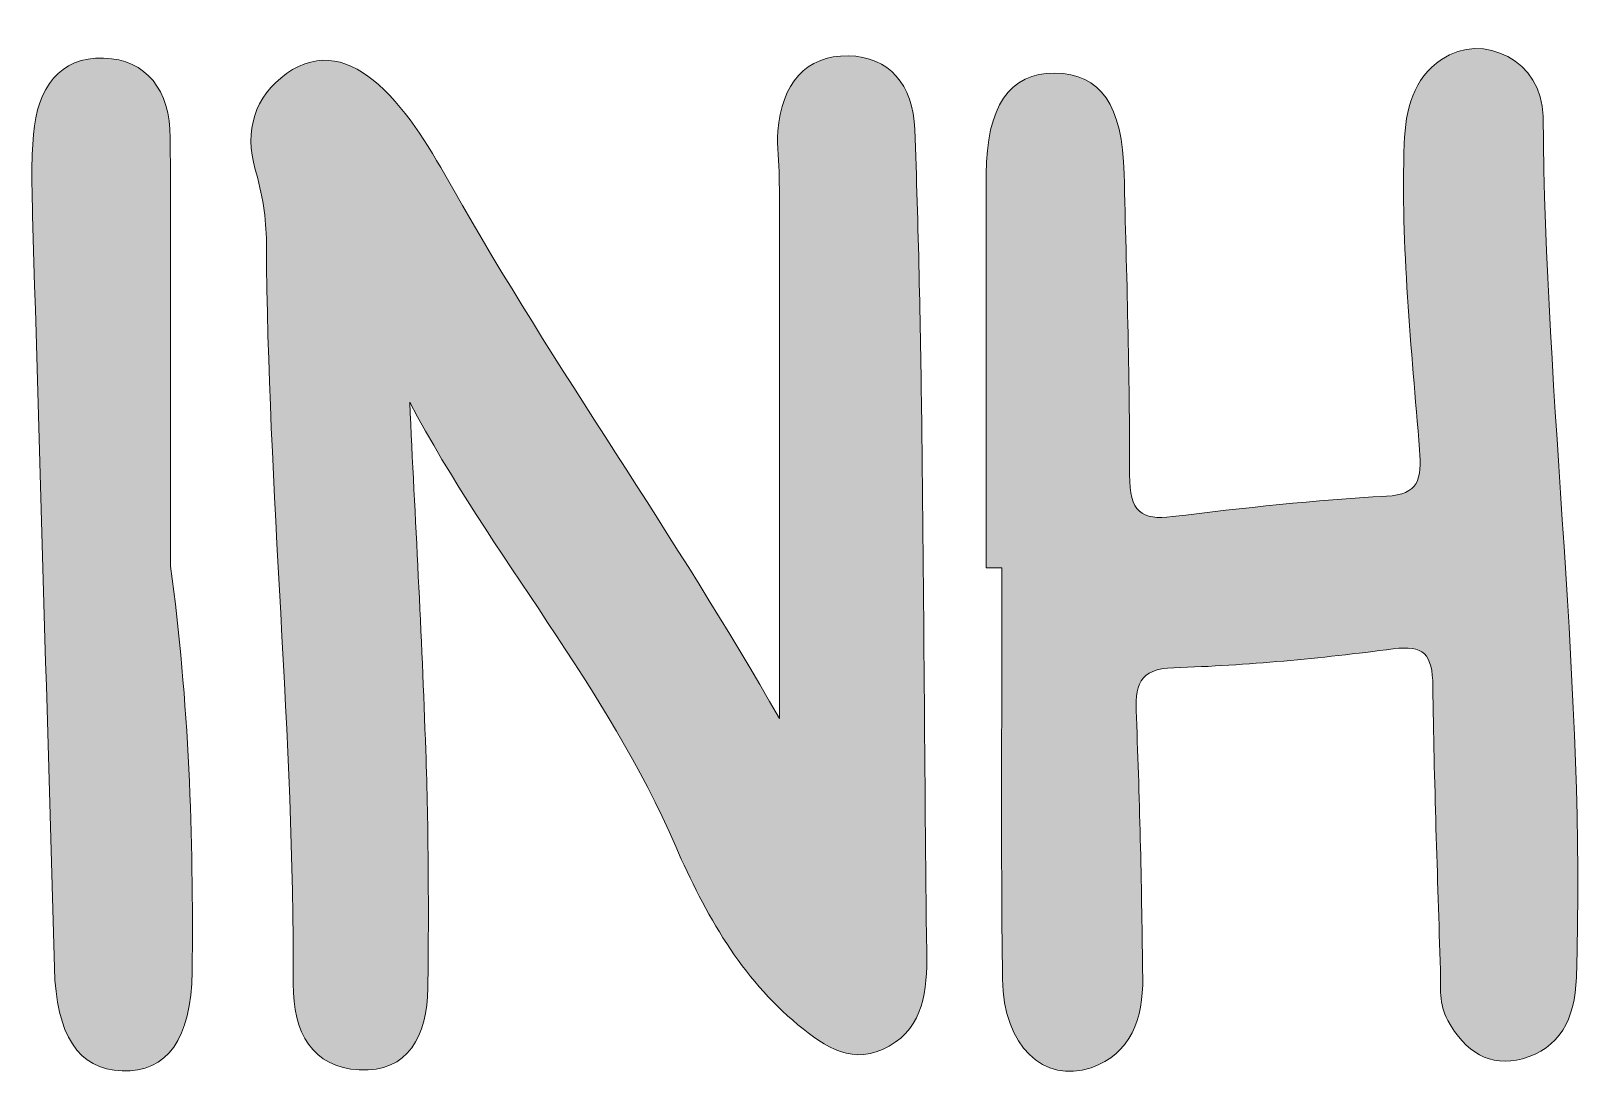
# Model space of a CAD drawing. Extents: x 556 to 1444, y -1436 to -564.
# Drawn here: x 1016.2 to 1221.2, y -704.1 to -565.2 of the extents above; entities that cross this region are included whole.
import ezdxf

# ---------------------------------------------------------------- set-up
doc = ezdxf.new("R2010")
doc.units = 0
doc.header["$MEASUREMENT"] = 0
doc.layers.add('katman 1', color=7, linetype='Continuous')

# ---------------------------------------------------------------- blocks, each defined once
blk = doc.blocks.new('block 3')
at = {"layer": 'katman 1', "true_color": 0x010101}
h = blk.add_hatch(color=18, dxfattribs=at)
h.dxf.hatch_style = 2
edge = h.paths.add_edge_path()
edge.add_spline(control_points=[(1142.11, -636.02), (1142.11, -618.72), (1142.09, -601.41), (1142.11, -584.11), (1142.12, -575.21), (1145.19, -570.73), (1151.15, -570.79), (1157.17, -570.87), (1160.09, -575.01), (1160.29, -584.06), (1160.61, -597.29), (1161.04, -610.52), (1161.01, -623.75), (1161, -628.67), (1162.56, -629.77), (1166.67, -629.27), (1176.05, -628.12), (1185.44, -627.07), (1194.86, -626.58), (1199.16, -626.35), (1199.53, -624.34), (1199.23, -620.46), (1198.19, -607.04), (1196.73, -593.63), (1197.22, -580.09), (1197.39, -575.5), (1198.41, -571.51), (1202.13, -568.97), (1207.6, -565.24), (1215.47, -569.23), (1215.52, -576.46), (1215.79, -614.38), (1221.17, -652.06), (1219.91, -690.04), (1219.73, -695.65), (1217.64, -699.41), (1212.81, -700.75), (1208.52, -701.95), (1205.26, -699.84), (1202.95, -695.69), (1201.75, -693.55), (1202.05, -691.29), (1201.98, -689.04), (1201.61, -676.58), (1201.14, -664.11), (1200.99, -651.65), (1200.93, -647.34), (1199.82, -646.18), (1195.76, -646.71), (1186.16, -647.96), (1176.5, -648.9), (1166.85, -649.19), (1162.13, -649.33), (1161.73, -651.5), (1161.9, -655.7), (1162.37, -667.14), (1162.6, -678.59), (1162.74, -690.04), (1162.81, -695.49), (1161.22, -700.11), (1155.92, -701.93), (1149.69, -704.07), (1144.36, -699.06), (1144.25, -690.24), (1144.03, -672.17), (1144.18, -654.1), (1144.18, -636.02), (1143.49, -636.02), (1142.8, -636.02), (1142.11, -636.02)], knot_values=[0, 0, 0, 0, 1, 1, 1, 2, 2, 2, 3, 3, 3, 4, 4, 4, 5, 5, 5, 6, 6, 6, 7, 7, 7, 8, 8, 8, 9, 9, 9, 10, 10, 10, 11, 11, 11, 12, 12, 12, 13, 13, 13, 14, 14, 14, 15, 15, 15, 16, 16, 16, 17, 17, 17, 18, 18, 18, 19, 19, 19, 20, 20, 20, 21, 21, 21, 22, 22, 22, 23, 23, 23, 23], degree=3, periodic=1)
h = blk.add_hatch(color=18, dxfattribs=at)
h.dxf.hatch_style = 2
edge = h.paths.add_edge_path()
edge.add_spline(control_points=[(1114.84, -655.9), (1114.84, -632.11), (1114.84, -608.32), (1114.83, -584.55), (1114.83, -582.52), (1114.49, -580.47), (1114.64, -578.45), (1115.11, -572.2), (1118.26, -568.42), (1123.95, -568.51), (1129.28, -568.61), (1132.48, -572.29), (1132.69, -578.22), (1133.16, -590.94), (1133.43, -603.68), (1133.6, -616.41), (1133.89, -639.83), (1133.97, -663.27), (1134.26, -686.69), (1134.33, -691.8), (1133.88, -696.49), (1129.3, -699.1), (1124.68, -701.75), (1120.89, -699.26), (1117.28, -696.26), (1109.87, -690.13), (1105.02, -681.67), (1101.17, -672.75), (1092, -651.59), (1076.99, -634.66), (1066.1, -614.19), (1066.82, -629.5), (1067.69, -644.8), (1068.22, -660.1), (1068.58, -670.53), (1068.62, -680.97), (1068.5, -691.4), (1068.43, -697.74), (1065.88, -702.56), (1059.45, -702.22), (1053.3, -701.9), (1050.7, -697.33), (1050.74, -690.85), (1050.89, -658.24), (1047.38, -625.78), (1047.21, -593.19), (1047.2, -589.87), (1046.67, -586.71), (1045.74, -583.48), (1044.28, -578.36), (1045.65, -573.85), (1049.85, -570.85), (1054.15, -567.78), (1058.39, -569.03), (1061.97, -572.29), (1066.09, -576.03), (1068.99, -581.03), (1071.79, -586), (1085.25, -609.84), (1101.18, -631.82), (1114.84, -655.9)], knot_values=[0, 0, 0, 0, 1, 1, 1, 2, 2, 2, 3, 3, 3, 4, 4, 4, 5, 5, 5, 6, 6, 6, 7, 7, 7, 8, 8, 8, 9, 9, 9, 10, 10, 10, 11, 11, 11, 12, 12, 12, 13, 13, 13, 14, 14, 14, 15, 15, 15, 16, 16, 16, 17, 17, 17, 18, 18, 18, 19, 19, 19, 20, 20, 20, 20], degree=3, periodic=1)
h = blk.add_hatch(color=18, dxfattribs=at)
h.dxf.hatch_style = 2
edge = h.paths.add_edge_path()
edge.add_spline(control_points=[(1034.57, -635.81), (1037, -653.61), (1037.61, -671.42), (1037.42, -689.24), (1037.32, -698.15), (1034.11, -702.54), (1028.18, -702.36), (1022.38, -702.18), (1019.49, -697.59), (1019.26, -688.78), (1018.34, -655.7), (1017.33, -622.62), (1016.39, -589.55), (1016.3, -585.99), (1016.19, -582.39), (1016.49, -578.86), (1017, -572.75), (1019.95, -568.61), (1025.74, -568.8), (1031.44, -569), (1034.5, -573.02), (1034.53, -579.31), (1034.62, -598.14), (1034.57, -616.98), (1034.57, -635.81)], knot_values=[0, 0, 0, 0, 1, 1, 1, 2, 2, 2, 3, 3, 3, 4, 4, 4, 5, 5, 5, 6, 6, 6, 7, 7, 7, 8, 8, 8, 8], degree=3, periodic=1)
at = {"layer": 'katman 1', "lineweight": 0}
for points, knots in [([(1142.11, -636.02), (1142.11, -618.72), (1142.09, -601.41), (1142.11, -584.11), (1142.12, -575.21), (1145.19, -570.73), (1151.15, -570.79), (1157.17, -570.87), (1160.09, -575.01), (1160.29, -584.06), (1160.61, -597.29), (1161.04, -610.52), (1161.01, -623.75), (1161, -628.67), (1162.56, -629.77), (1166.67, -629.27), (1176.05, -628.12), (1185.44, -627.07), (1194.86, -626.58), (1199.16, -626.35), (1199.53, -624.34), (1199.23, -620.46), (1198.19, -607.04), (1196.73, -593.63), (1197.22, -580.09), (1197.39, -575.5), (1198.41, -571.51), (1202.13, -568.97), (1207.6, -565.24), (1215.47, -569.23), (1215.52, -576.46), (1215.79, -614.38), (1221.17, -652.06), (1219.91, -690.04), (1219.73, -695.65), (1217.64, -699.41), (1212.81, -700.75), (1208.52, -701.95), (1205.26, -699.84), (1202.95, -695.69), (1201.75, -693.55), (1202.05, -691.29), (1201.98, -689.04), (1201.61, -676.58), (1201.14, -664.11), (1200.99, -651.65), (1200.93, -647.34), (1199.82, -646.18), (1195.76, -646.71), (1186.16, -647.96), (1176.5, -648.9), (1166.85, -649.19), (1162.13, -649.33), (1161.73, -651.5), (1161.9, -655.7), (1162.37, -667.14), (1162.6, -678.59), (1162.74, -690.04), (1162.81, -695.49), (1161.22, -700.11), (1155.92, -701.93), (1149.69, -704.07), (1144.36, -699.06), (1144.25, -690.24), (1144.03, -672.17), (1144.18, -654.1), (1144.18, -636.02), (1143.49, -636.02), (1142.8, -636.02), (1142.11, -636.02)], [0, 0, 0, 0, 1, 1, 1, 2, 2, 2, 3, 3, 3, 4, 4, 4, 5, 5, 5, 6, 6, 6, 7, 7, 7, 8, 8, 8, 9, 9, 9, 10, 10, 10, 11, 11, 11, 12, 12, 12, 13, 13, 13, 14, 14, 14, 15, 15, 15, 16, 16, 16, 17, 17, 17, 18, 18, 18, 19, 19, 19, 20, 20, 20, 21, 21, 21, 22, 22, 22, 23, 23, 23, 23]), ([(1114.84, -655.9), (1114.84, -632.11), (1114.84, -608.32), (1114.83, -584.55), (1114.83, -582.52), (1114.49, -580.47), (1114.64, -578.45), (1115.11, -572.2), (1118.26, -568.42), (1123.95, -568.51), (1129.28, -568.61), (1132.48, -572.29), (1132.69, -578.22), (1133.16, -590.94), (1133.43, -603.68), (1133.6, -616.41), (1133.89, -639.83), (1133.97, -663.27), (1134.26, -686.69), (1134.33, -691.8), (1133.88, -696.49), (1129.3, -699.1), (1124.68, -701.75), (1120.89, -699.26), (1117.28, -696.26), (1109.87, -690.13), (1105.02, -681.67), (1101.17, -672.75), (1092, -651.59), (1076.99, -634.66), (1066.1, -614.19), (1066.82, -629.5), (1067.69, -644.8), (1068.22, -660.1), (1068.58, -670.53), (1068.62, -680.97), (1068.5, -691.4), (1068.43, -697.74), (1065.88, -702.56), (1059.45, -702.22), (1053.3, -701.9), (1050.7, -697.33), (1050.74, -690.85), (1050.89, -658.24), (1047.38, -625.78), (1047.21, -593.19), (1047.2, -589.87), (1046.67, -586.71), (1045.74, -583.48), (1044.28, -578.36), (1045.65, -573.85), (1049.85, -570.85), (1054.15, -567.78), (1058.39, -569.03), (1061.97, -572.29), (1066.09, -576.03), (1068.99, -581.03), (1071.79, -586), (1085.25, -609.84), (1101.18, -631.82), (1114.84, -655.9)], [0, 0, 0, 0, 1, 1, 1, 2, 2, 2, 3, 3, 3, 4, 4, 4, 5, 5, 5, 6, 6, 6, 7, 7, 7, 8, 8, 8, 9, 9, 9, 10, 10, 10, 11, 11, 11, 12, 12, 12, 13, 13, 13, 14, 14, 14, 15, 15, 15, 16, 16, 16, 17, 17, 17, 18, 18, 18, 19, 19, 19, 20, 20, 20, 20]), ([(1034.57, -635.81), (1037, -653.61), (1037.61, -671.42), (1037.42, -689.24), (1037.32, -698.15), (1034.11, -702.54), (1028.18, -702.36), (1022.38, -702.18), (1019.49, -697.59), (1019.26, -688.78), (1018.34, -655.7), (1017.33, -622.62), (1016.39, -589.55), (1016.3, -585.99), (1016.19, -582.39), (1016.49, -578.86), (1017, -572.75), (1019.95, -568.61), (1025.74, -568.8), (1031.44, -569), (1034.5, -573.02), (1034.53, -579.31), (1034.62, -598.14), (1034.57, -616.98), (1034.57, -635.81)], [0, 0, 0, 0, 1, 1, 1, 2, 2, 2, 3, 3, 3, 4, 4, 4, 5, 5, 5, 6, 6, 6, 7, 7, 7, 8, 8, 8, 8])]:
    blk.add_open_spline(points, degree=3, knots=knots, dxfattribs=at)
blk = doc.blocks.new('block 2')
at = {"layer": 'katman 1'}
blk.add_blockref('block 3', (0, 0), dxfattribs=at)

msp = doc.modelspace()

# ---------------------------------------------------------------- block references
at = {"layer": 'katman 1'}
msp.add_blockref('block 2', (0, 0), dxfattribs=at)

doc.saveas('drawing.dxf')
